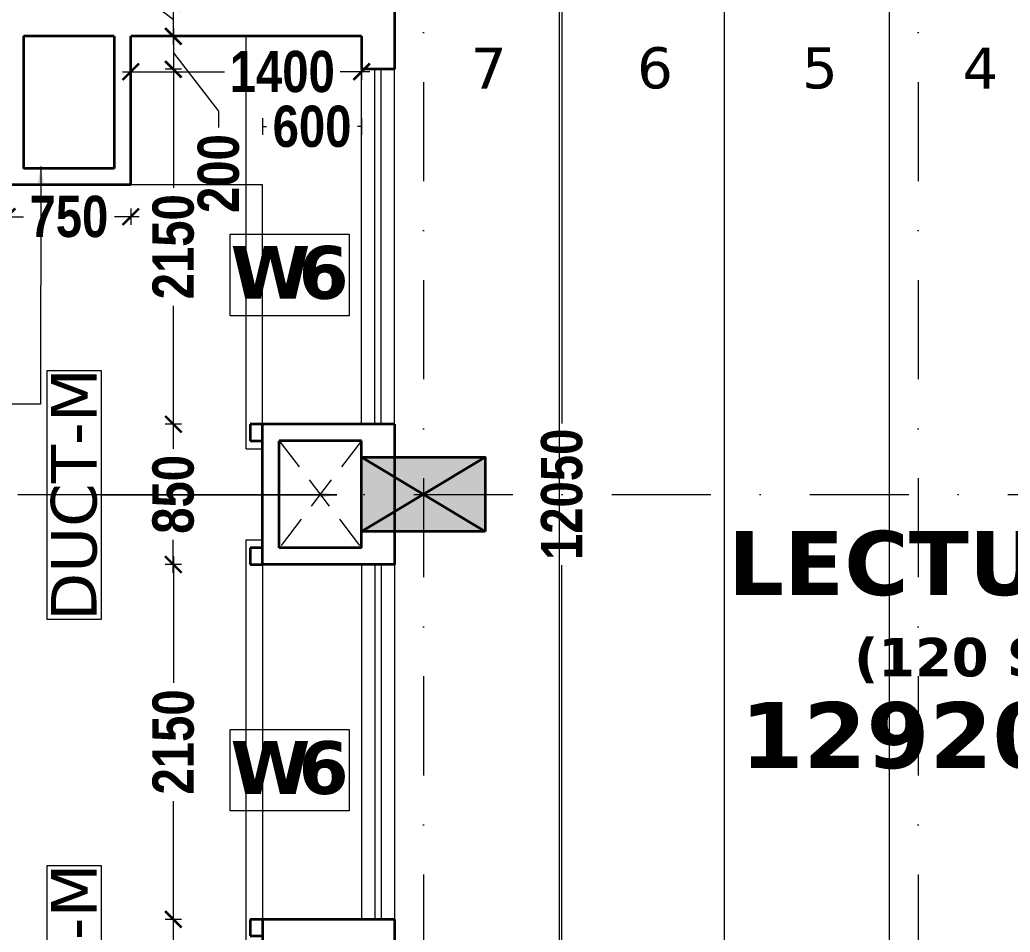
# Model space of a CAD drawing. Header units: millimetres. Extents: x -3092155 to 4513934, y -12317808 to 1850003.
# Drawn here: x -440961 to -434957, y -5711854 to -5706326 of the extents above; entities that cross this region are included whole.
import ezdxf

# ---------------------------------------------------------------- set-up
doc = ezdxf.new("R2010")
doc.units = ezdxf.units.MM
doc.header["$LTSCALE"] = 2
doc.header["$MEASUREMENT"] = 0
doc.header["$PDMODE"] = 34
doc.header["$PDSIZE"] = 500
doc.linetypes.add('DASHDOT', pattern=[1, 0.5, -0.25, 0, -0.25])
doc.linetypes.add('DASHED2', pattern=[0.375, 0.25, -0.125])
for name, color, linetype, lineweight, true_color in [('AEROW', 7, 'Continuous', 15, 0x0d0d0d), ('DOT', 7, 'DASHED2', 0, 0x89067c), ('duct text', 7, 'Continuous', 5, 0x30182a)]:
    doc.layers.add(name, color=color, linetype=linetype, lineweight=lineweight, true_color=true_color)
for name, color, linetype, lineweight in [('coloumn', 10, 'Continuous', 35), ('cornice', 12, 'Continuous', 25), ('D DIM', 250, 'Continuous', 9), ('DUCT', 37, 'Continuous', 35), ('glass', 5, 'Continuous', 15), ('GRID', 251, 'DASHDOT', 5), ('SILL', 74, 'Continuous', 9), ('Step', 251, 'Continuous', 9), ('TEXT', 7, 'Continuous', 13), ('W2', 162, 'Continuous', 5), ('W6', 162, 'Continuous', 5), ('WAll', 250, 'Continuous', 35)]:
    doc.layers.add(name, color=color, linetype=linetype, lineweight=lineweight)
doc.styles.add('door', font='arial.ttf', dxfattribs={"height": 70})
doc.styles.add('INNER DIM', font='ARIALNB.TTF', dxfattribs={"height": 250})
doc.styles.add('style2', font='verdana.ttf')
doc.dimstyles.new('DOOR', dxfattribs={"dimtxt": 100, "dimasz": 100, "dimexe": 25, "dimexo": 50, "dimgap": 25, "dimtad": 0, "dimtih": 1, "dimtoh": 1, "dimdec": 0, "dimzin": 3, "dimdsep": 46, "dimtxsty": 'door', "dimblk": 'OBLIQUE', "dimcen": 200, "dimclrd": 256, "dimclre": 256, "dimclrt": 256, "dimadec": 0, "dimazin": 0, "dimtfac": 1, "dimtdec": 0, "dimtofl": 0, "dimtmove": 2, "dimatfit": 3, "dimfxl": 300, "dimfxlon": 1, "dimfrac": 1, "dimtolj": 1, "dimtzin": 0, "dimlwd": -1, "dimlwe": -1, "dimarcsym": 0})
doc.dimstyles.new('external final', dxfattribs={"dimscale": 0, "dimtxt": 250, "dimasz": 100, "dimexe": 50, "dimexo": 50, "dimgap": 50, "dimtad": 0, "dimdec": 0, "dimzin": 0, "dimdsep": 46, "dimtxsty": 'INNER DIM', "dimblk": 'ARCHTICK', "dimcen": 100, "dimdle": 50, "dimclrd": 256, "dimclre": 256, "dimclrt": 256, "dimadec": 0, "dimazin": 0, "dimtfac": 1, "dimtdec": 0, "dimtix": 1, "dimtmove": 1, "dimatfit": 3, "dimfxl": 50, "dimfxlon": 1, "dimtolj": 1, "dimtzin": 0, "dimlwd": -1, "dimlwe": -1, "dimarcsym": 1})
doc.dimstyles.new('INNER DIM', dxfattribs={"dimscale": 0, "dimtxt": 250, "dimasz": 100, "dimexe": 50, "dimexo": 50, "dimgap": 50, "dimtad": 0, "dimdec": 0, "dimzin": 0, "dimdsep": 46, "dimtxsty": 'INNER DIM', "dimblk": 'ARCHTICK', "dimcen": 100, "dimdle": 50, "dimclrd": 256, "dimclre": 256, "dimclrt": 256, "dimadec": 0, "dimazin": 0, "dimtfac": 1, "dimtdec": 0, "dimtix": 1, "dimtmove": 2, "dimatfit": 3, "dimfxl": 50, "dimfxlon": 1, "dimtolj": 1, "dimtzin": 0, "dimlwd": -1, "dimlwe": -1, "dimarcsym": 1})

# ---------------------------------------------------------------- blocks, each defined once
blk = doc.blocks.new('*D145')
at = {"layer": 'D DIM', "ltscale": 100, "transparency": 16777216}
for p, q in [((-439489.3, -5706923), (-439489.3, -5707023)), ((-438889.3, -5706923), (-438889.3, -5707023)), ((-439489.3, -5706973), (-439465.2, -5706973)), ((-438889.3, -5706973), (-438913.4, -5706973))]:
    blk.add_line(p, q, dxfattribs=at)
at = {"layer": 'Defpoints', "color": 0, "lineweight": 50, "ltscale": 100, "transparency": 16777216}
for p in [(-439489.3, -5706626.2), (-438889.3, -5706626.2), (-438889.3, -5706973)]:
    blk.add_point(p, dxfattribs=at)
at = {"layer": 'D DIM', "ltscale": 100, "transparency": 16777216, "insert": (-439189.3, -5706973), "char_height": 250, "attachment_point": 5, "style": 'INNER DIM'}
blk.add_mtext('\\A1;600', dxfattribs=at)
blk = doc.blocks.new('_ArchTick')
at = {"color": 0, "linetype": 'ByBlock', "const_width": 0.15}
blk.add_lwpolyline([(-0.5, -0.5), (0.5, 0.5)], dxfattribs=at)
blk = doc.blocks.new('*D146')
at = {"layer": 'D DIM', "ltscale": 100, "transparency": 16777216}
for p, q in [((-440030, -5706576.2), (-440030, -5707343.3)), ((-439980, -5706626.2), (-440080, -5706626.2)), ((-440030, -5708826.2), (-440030, -5708059.2)), ((-439980, -5708776.2), (-440080, -5708776.2))]:
    blk.add_line(p, q, dxfattribs=at)
at = {"layer": 'Defpoints', "color": 0, "lineweight": 50, "ltscale": 100, "transparency": 16777216}
for p in [(-439488.5, -5706626.2), (-440030, -5708776.2), (-439488.5, -5708776.2)]:
    blk.add_point(p, dxfattribs=at)
at = {"layer": 'D DIM', "ltscale": 100, "transparency": 16777216, "xscale": 100, "yscale": 100, "zscale": 100}
for p, rotation in [((-440030, -5706626.2), 90), ((-440030, -5708776.2), 270)]:
    blk.add_blockref('_ArchTick', p, dxfattribs=dict(at, rotation=rotation))
at = {"layer": 'D DIM', "ltscale": 100, "transparency": 16777216, "insert": (-440030, -5707701.2), "char_height": 250, "attachment_point": 5, "rotation": 90, "style": 'INNER DIM'}
blk.add_mtext('\\A1;2150', dxfattribs=at)
blk = doc.blocks.new('*D147')
at = {"layer": 'D DIM', "ltscale": 100, "transparency": 16777216}
for p, q in [((-440030, -5709576.2), (-440030, -5710343.3)), ((-439980, -5709626.2), (-440080, -5709626.2)), ((-440030, -5711826.2), (-440030, -5711059.2)), ((-439980, -5711776.2), (-440080, -5711776.2))]:
    blk.add_line(p, q, dxfattribs=at)
at = {"layer": 'Defpoints', "color": 0, "lineweight": 50, "ltscale": 100, "transparency": 16777216}
for p in [(-439488.5, -5709626.2), (-440030, -5711776.2), (-439488.5, -5711776.2)]:
    blk.add_point(p, dxfattribs=at)
at = {"layer": 'D DIM', "ltscale": 100, "transparency": 16777216, "xscale": 100, "yscale": 100, "zscale": 100}
for p, rotation in [((-440030, -5709626.2), 90), ((-440030, -5711776.2), 270)]:
    blk.add_blockref('_ArchTick', p, dxfattribs=dict(at, rotation=rotation))
at = {"layer": 'D DIM', "ltscale": 100, "transparency": 16777216, "insert": (-440030, -5710701.2), "char_height": 250, "attachment_point": 5, "rotation": 90, "style": 'INNER DIM'}
blk.add_mtext('\\A1;2150', dxfattribs=at)
blk = doc.blocks.new('*D730')
at = {"layer": 'D DIM', "ltscale": 100, "transparency": 16777216}
for p, q in [((-438689.1, 360.6), (-438689.1, 460.6)), ((998.8, 360.6), (998.8, 460.6)), ((1048.8, 410.6), (-438739.1, 410.6))]:
    blk.add_line(p, q, dxfattribs=at)
at = {"layer": 'Defpoints', "color": 0, "lineweight": 50, "ltscale": 100, "transparency": 16777216}
for p in [(-438689.1, 410.6), (998.8, 0), (-438689.1, -5723126.2)]:
    blk.add_point(p, dxfattribs=at)
at = {"layer": 'D DIM', "ltscale": 100, "transparency": 16777216, "xscale": 100, "yscale": 100, "zscale": 100, "rotation": 180}
blk.add_blockref('_ArchTick', (-438689.1, 410.6), dxfattribs=at)
at = {"layer": 'D DIM', "ltscale": 100, "transparency": 16777216, "xscale": 100, "yscale": 100, "zscale": 100}
blk.add_blockref('_ArchTick', (998.8, 410.6), dxfattribs=at)
at = {"layer": 'D DIM', "ltscale": 100, "transparency": 16777216, "insert": (1326.5, 835.2), "char_height": 250, "attachment_point": 5, "style": 'INNER DIM'}
blk.add_mtext('\\A1;439688', dxfattribs=at)
blk = doc.blocks.new('*D753')
at = {"layer": 'D DIM', "ltscale": 100, "transparency": 16777216}
for p, q in [((-437674.8, -5703126.2), (-437674.8, -5708771.4)), ((-437724.8, -5703176.2), (-437624.8, -5703176.2)), ((-437674.8, -5715276.2), (-437674.8, -5709631.1)), ((-437724.8, -5715226.2), (-437624.8, -5715226.2))]:
    blk.add_line(p, q, dxfattribs=at)
at = {"layer": 'Defpoints', "color": 0, "lineweight": 50, "ltscale": 100, "transparency": 16777216}
for p in [(-437963.8, -5703176.2), (-438139.3, -5715226.2), (-437674.8, -5715226.2)]:
    blk.add_point(p, dxfattribs=at)
at = {"layer": 'D DIM', "ltscale": 100, "transparency": 16777216, "xscale": 100, "yscale": 100, "zscale": 100}
for p, rotation in [((-437674.8, -5703176.2), 90), ((-437674.8, -5715226.2), 270)]:
    blk.add_blockref('_ArchTick', p, dxfattribs=dict(at, rotation=rotation))
at = {"layer": 'D DIM', "ltscale": 100, "transparency": 16777216, "insert": (-437674.8, -5709201.2), "char_height": 250, "attachment_point": 5, "rotation": 90, "style": 'INNER DIM'}
blk.add_mtext('\\A1;12050', dxfattribs=at)
blk = doc.blocks.new('*D846')
at = {"layer": 'D DIM', "ltscale": 100, "transparency": 16777216}
for p, q in [((-440030.4, -5708726.2), (-440030.4, -5708925.2)), ((-439980.4, -5708776.2), (-440080.4, -5708776.2)), ((-440030.4, -5709676.2), (-440030.4, -5709477.3)), ((-439980.4, -5709626.2), (-440080.4, -5709626.2))]:
    blk.add_line(p, q, dxfattribs=at)
at = {"layer": 'Defpoints', "color": 0, "lineweight": 50, "ltscale": 100, "transparency": 16777216}
for p in [(-439489.7, -5708776.2), (-440030.4, -5709626.2), (-439489.7, -5709626.2)]:
    blk.add_point(p, dxfattribs=at)
at = {"layer": 'D DIM', "ltscale": 100, "transparency": 16777216, "xscale": 100, "yscale": 100, "zscale": 100}
for p, rotation in [((-440030.4, -5708776.2), 90), ((-440030.4, -5709626.2), 270)]:
    blk.add_blockref('_ArchTick', p, dxfattribs=dict(at, rotation=rotation))
at = {"layer": 'D DIM', "ltscale": 100, "transparency": 16777216, "insert": (-440030.4, -5709201.2), "char_height": 250, "attachment_point": 5, "rotation": 90, "style": 'INNER DIM'}
blk.add_mtext('\\A1;850', dxfattribs=at)
blk = doc.blocks.new('*D847')
at = {"layer": 'D DIM', "ltscale": 100, "transparency": 16777216}
for p, q in [((-440030.4, -5711726.2), (-440030.4, -5711925.2)), ((-439980.4, -5711776.2), (-440080.4, -5711776.2)), ((-440030.4, -5712676.2), (-440030.4, -5712477.3)), ((-439980.4, -5712626.2), (-440080.4, -5712626.2))]:
    blk.add_line(p, q, dxfattribs=at)
at = {"layer": 'Defpoints', "color": 0, "lineweight": 50, "ltscale": 100, "transparency": 16777216}
for p in [(-439489.7, -5711776.2), (-440030.4, -5712626.2), (-439489.7, -5712626.2)]:
    blk.add_point(p, dxfattribs=at)
at = {"layer": 'D DIM', "ltscale": 100, "transparency": 16777216, "xscale": 100, "yscale": 100, "zscale": 100}
for p, rotation in [((-440030.4, -5711776.2), 90), ((-440030.4, -5712626.2), 270)]:
    blk.add_blockref('_ArchTick', p, dxfattribs=dict(at, rotation=rotation))
at = {"layer": 'D DIM', "ltscale": 100, "transparency": 16777216, "insert": (-440030.4, -5712201.2), "char_height": 250, "attachment_point": 5, "rotation": 90, "style": 'INNER DIM'}
blk.add_mtext('\\A1;850', dxfattribs=at)
blk = doc.blocks.new('*D572')
at = {"layer": 'D DIM', "ltscale": 100, "transparency": 16777216}
for p, q in [((-440030, -5706376.2), (-440030, -5706676.2)), ((-439980, -5706426.2), (-440080, -5706426.2)), ((-440030, -5706526.2), (-439755.9, -5706879.5)), ((-439980, -5706626.2), (-440080, -5706626.2)), ((-439755.9, -5706879.5), (-439755.9, -5706979.5))]:
    blk.add_line(p, q, dxfattribs=at)
at = {"layer": 'Defpoints', "color": 0, "lineweight": 50, "ltscale": 100, "transparency": 16777216}
for p in [(-439676.5, -5706426.2), (-440030, -5706626.2), (-439676.5, -5706626.2)]:
    blk.add_point(p, dxfattribs=at)
at = {"layer": 'D DIM', "ltscale": 100, "transparency": 16777216, "xscale": 100, "yscale": 100, "zscale": 100}
for p, rotation in [((-440030, -5706426.2), 90), ((-440030, -5706626.2), 270)]:
    blk.add_blockref('_ArchTick', p, dxfattribs=dict(at, rotation=rotation))
at = {"layer": 'D DIM', "ltscale": 100, "transparency": 16777216, "insert": (-439755.9, -5707257.9), "char_height": 250, "attachment_point": 5, "rotation": 90, "style": 'INNER DIM'}
blk.add_mtext('\\A1;200', dxfattribs=at)
blk = doc.blocks.new('*D573')
at = {"layer": 'D DIM', "ltscale": 100, "transparency": 16777216}
for p, q in [((-440503.9, -5705961.5), (-440503.9, -5705861.5)), ((-440030, -5706326.2), (-440503.9, -5705961.5)), ((-439980, -5706226.2), (-440080, -5706226.2)), ((-440030, -5706476.2), (-440030, -5706176.2)), ((-439980, -5706426.2), (-440080, -5706426.2))]:
    blk.add_line(p, q, dxfattribs=at)
at = {"layer": 'Defpoints', "color": 0, "lineweight": 50, "ltscale": 100, "transparency": 16777216}
for p in [(-440030, -5706226.2), (-439489.5, -5706226.2), (-439489.5, -5706426.2)]:
    blk.add_point(p, dxfattribs=at)
at = {"layer": 'D DIM', "ltscale": 100, "transparency": 16777216, "xscale": 100, "yscale": 100, "zscale": 100}
for p, rotation in [((-440030, -5706226.2), 90), ((-440030, -5706426.2), 270)]:
    blk.add_blockref('_ArchTick', p, dxfattribs=dict(at, rotation=rotation))
at = {"layer": 'D DIM', "ltscale": 100, "transparency": 16777216, "insert": (-440503.9, -5705583.2), "char_height": 250, "attachment_point": 5, "rotation": 90, "style": 'INNER DIM'}
blk.add_mtext('\\A1;200', dxfattribs=at)
blk = doc.blocks.new('*D574')
at = {"layer": 'D DIM', "ltscale": 100, "transparency": 16777216}
for p, q in [((-440338.4, -5706641), (-439720, -5706641)), ((-440288.4, -5706641), (-440288.4, -5706691)), ((-438838.9, -5706641), (-439019.6, -5706641)), ((-438888.9, -5706641), (-438888.9, -5706691))]:
    blk.add_line(p, q, dxfattribs=at)
at = {"layer": 'Defpoints', "color": 0, "lineweight": 50, "ltscale": 100, "transparency": 16777216}
for p in [(-440288.4, -5706626.2), (-440288.4, -5706641), (-438888.9, -5706626.2)]:
    blk.add_point(p, dxfattribs=at)
at = {"layer": 'D DIM', "ltscale": 100, "transparency": 16777216, "xscale": 100, "yscale": 100, "zscale": 100, "rotation": 180}
blk.add_blockref('_ArchTick', (-440288.4, -5706641), dxfattribs=at)
at = {"layer": 'D DIM', "ltscale": 100, "transparency": 16777216, "xscale": 100, "yscale": 100, "zscale": 100}
blk.add_blockref('_ArchTick', (-438888.9, -5706641), dxfattribs=at)
at = {"layer": 'D DIM', "ltscale": 100, "transparency": 16777216, "insert": (-439369.8, -5706641), "char_height": 250, "attachment_point": 5, "style": 'INNER DIM'}
blk.add_mtext('\\A1;1400', dxfattribs=at)
blk = doc.blocks.new('*D575')
at = {"layer": 'D DIM', "ltscale": 100, "transparency": 16777216}
for p, q in [((-441038.4, -5707469), (-441038.4, -5707569)), ((-440288.4, -5707469), (-440288.4, -5707569)), ((-441088.4, -5707519), (-440939.3, -5707519)), ((-440238.4, -5707519), (-440387.5, -5707519))]:
    blk.add_line(p, q, dxfattribs=at)
at = {"layer": 'Defpoints', "color": 0, "lineweight": 50, "ltscale": 100, "transparency": 16777216}
for p in [(-441038.4, -5707026.2), (-440288.4, -5707026.2), (-441038.4, -5707519)]:
    blk.add_point(p, dxfattribs=at)
at = {"layer": 'D DIM', "ltscale": 100, "transparency": 16777216, "xscale": 100, "yscale": 100, "zscale": 100, "rotation": 180}
blk.add_blockref('_ArchTick', (-441038.4, -5707519), dxfattribs=at)
at = {"layer": 'D DIM', "ltscale": 100, "transparency": 16777216, "xscale": 100, "yscale": 100, "zscale": 100}
blk.add_blockref('_ArchTick', (-440288.4, -5707519), dxfattribs=at)
at = {"layer": 'D DIM', "ltscale": 100, "transparency": 16777216, "insert": (-440663.4, -5707519), "char_height": 250, "attachment_point": 5, "style": 'INNER DIM'}
blk.add_mtext('\\A1;750', dxfattribs=at)
blk = doc.blocks.new('F.F')
at = {"layer": 'coloumn', "ltscale": 100}
blk.add_hatch(color=256, dxfattribs=at).paths.add_polyline_path([(-210760.3, -5862756.2), (-210760.3, -5862306.2), (-211510.3, -5862306.2), (-211510.3, -5862756.2)])
for p, q in [((-211510.3, -5862756.2), (-211510.3, -5862306.2)), ((-211510.3, -5862306.2), (-210760.3, -5862306.2)), ((-210760.3, -5862306.2), (-210760.3, -5862756.2)), ((-210760.3, -5862756.2), (-211510.3, -5862756.2))]:
    blk.add_line(p, q, dxfattribs=at)
blk.add_lwpolyline([(-210760.3, -5862756.2), (-211510.3, -5862306.2), (-210760.3, -5862306.2), (-211510.3, -5862756.2)], dxfattribs=at)
blk = doc.blocks.new('GHYJHJH')
at = {"layer": 'Step', "ltscale": 100}
for p, q in [((-245804.3, -5681017.1), (-245804.3, -5668967.1)), ((-246804.3, -5681017.1), (-246804.3, -5669967.9))]:
    blk.add_line(p, q, dxfattribs=at)
at = {"layer": 'Step', "ltscale": 15000}
blk.add_line((-247804.3, -5680992.1), (-247804.3, -5669967.9), dxfattribs=at)
blk = doc.blocks.new('ty')
at = {"layer": 'DUCT', "ltscale": 100}
for p, q in [((-393359.3, -5862856.2), (-393284.3, -5862856.2)), ((-393284.3, -5862856.2), (-393284.3, -5862956.2)), ((-393284.3, -5862956.2), (-393359.3, -5862956.2)), ((-393359.3, -5865106.2), (-393284.3, -5865106.2)), ((-393284.3, -5865106.2), (-393284.3, -5865206.2)), ((-393284.3, -5865206.2), (-393359.3, -5865206.2))]:
    blk.add_line(p, q, dxfattribs=at)
at = {"layer": 'SILL', "ltscale": 100}
for p, q in [((-393259.3, -5862806.6), (-393359.3, -5862806.6)), ((-393259.3, -5865256.2), (-393259.3, -5862806.6)), ((-393259.3, -5865256.2), (-393359.3, -5865256.2))]:
    blk.add_line(p, q, dxfattribs=at)
blk = doc.blocks.new('_Oblique')
at = {"color": 0, "linetype": 'ByBlock', "lineweight": -2}
blk.add_line((-0.5, -0.5), (0.5, 0.5), dxfattribs=at)
blk = doc.blocks.new('6yuj6kit')
at = {"layer": 'duct text', "ltscale": 0.1}
for points in [[(-152123.4, -5638545.8), (-152123.4, -5637037.4), (-151794.3, -5637037.4), (-151794.3, -5638545.8)], [(-152123.4, -5641545.8), (-152123.4, -5640037.4), (-151794.3, -5640037.4), (-151794.3, -5641545.8)]]:
    blk.add_lwpolyline(points, close=True, dxfattribs=at)
at = {"layer": 'duct text', "ltscale": 0.1, "char_height": 276.639, "width": 1547.237, "attachment_point": 5, "rotation": 90, "style": 'style2'}
for insert in [(-151958.7, -5637790.2), (-151958.7, -5640790.2)]:
    blk.add_mtext('\\pxt11;DUCT-M', dxfattribs=dict(at, insert=insert))
at = {"layer": 'duct text', "ltscale": 0.1}
blk.add_leader([(-150366.8, -5637791.6), (-151794.3, -5637791.6), (-150366.8, -5637791.6)], dimstyle='DOOR', dxfattribs=at)
blk = doc.blocks.new('5HYHH')
at = {"layer": 'AEROW', "lineweight": 30, "ltscale": 100}
blk.add_leader([(-247812.3, -5700958.3), (-247813.9, -5702398.3), (-248749.6, -5702397.3)], dimstyle='external final', override={"dimscale": 1, "dimfxl": 50}, dxfattribs=at)

msp = doc.modelspace()

# ---------------------------------------------------------------- linework, layer by layer
at = {"layer": 'DOT', "ltscale": 400}
for p, q in [((-439389.7, -5708876.2), (-438889.7, -5709526.2)), ((-438889.7, -5708876.2), (-439389.7, -5709526.2))]:
    msp.add_line(p, q, dxfattribs=at)
at = {"layer": 'DUCT', "ltscale": 100}
for p, q in [((-440388.8, -5706426.2), (-440938.8, -5706426.2)), ((-440388.8, -5706426.2), (-440938.8, -5706426.2)), ((-440938.8, -5706426.2), (-440938.8, -5707226.2)), ((-440388.8, -5706426.2), (-440388.8, -5707226.2)), ((-438889.3, -5706426.2), (-440288.8, -5706426.2)), ((-440288.8, -5707326.2), (-440288.8, -5706426.2)), ((-438889.3, -5706426.2), (-438889.3, -5706626.2)), ((-438689.7, -5706626.2), (-438889.7, -5706626.2)), ((-440388.8, -5707226.2), (-440938.8, -5707226.2)), ((-440288.8, -5707326.2), (-441038.8, -5707326.2)), ((-439489.3, -5708776.2), (-439564.3, -5708776.2)), ((-439564.3, -5708776.2), (-439564.3, -5708876.2)), ((-439489.7, -5709626.2), (-439489.7, -5708776.2)), ((-438889.7, -5708776.2), (-439489.7, -5708776.2)), ((-438689.7, -5708776.2), (-438889.7, -5708776.2)), ((-438689.7, -5708776.2), (-438689.7, -5709626.2)), ((-439564.3, -5708876.2), (-439489.3, -5708876.2)), ((-439389.7, -5709526.2), (-439389.7, -5708876.2)), ((-438889.7, -5708876.2), (-439389.7, -5708876.2)), ((-438889.7, -5709526.2), (-438889.7, -5708876.2)), ((-438889.7, -5709526.2), (-439389.7, -5709526.2)), ((-438689.7, -5709626.2), (-439489.7, -5709626.2)), ((-438689.7, -5709626.2), (-438889.7, -5709626.2)), ((-439489.7, -5711776.2), (-439489.7, -5712626.2)), ((-438689.7, -5711776.2), (-439489.7, -5711776.2)), ((-438689.7, -5711776.2), (-438889.7, -5711776.2)), ((-438689.7, -5711776.2), (-438689.7, -5712626.2))]:
    msp.add_line(p, q, dxfattribs=at)
at = {"layer": 'glass', "ltscale": 100}
for p, q in [((-438809.7, -5708776.2), (-438809.7, -5706626.2)), ((-438769.7, -5708776.2), (-438769.7, -5706626.2)), ((-438809.7, -5709626.2), (-438809.7, -5711776.2)), ((-438769.7, -5709626.2), (-438769.7, -5711776.2))]:
    msp.add_line(p, q, dxfattribs=at)
at = {"layer": 'GRID', "color": 5, "ltscale": 600}
for p, q in [((-438514.7, -5657499.4), (-438514.7, -5742293.2)), ((-435514.7, -5657499.4), (-435514.7, -5742293.2))]:
    msp.add_line(p, q, dxfattribs=at)
at = {"layer": 'GRID', "color": 6, "ltscale": 600}
msp.add_line((-460174.6, -5709201.2), (-367335.1, -5709201.2), dxfattribs=at)
at = {"layer": 'SILL', "ltscale": 100}
for p, q in [((-439589.3, -5708926.2), (-439589.3, -5706426.2)), ((-438889.7, -5708776.2), (-438889.7, -5706626.2)), ((-438689.7, -5708776.2), (-438689.7, -5706626.2)), ((-439489.4, -5707326.2), (-445639.3, -5707326.2)), ((-439489.4, -5708776.2), (-439489.4, -5707326.2)), ((-439589.3, -5708926.2), (-439489.3, -5708926.2)), ((-438689.7, -5709426.2), (-438689.7, -5711776.2)), ((-439489.7, -5709626.2), (-439489.7, -5711776.2)), ((-438889.7, -5709626.2), (-438889.7, -5711776.2)), ((-438889.7, -5709626.2), (-438889.7, -5711776.2)), ((-438689.7, -5709726.2), (-438689.7, -5711876.2))]:
    msp.add_line(p, q, dxfattribs=at)
at = {"layer": 'W2', "lineweight": 15, "ltscale": 0.1}
for p, q in [((-439684.9, -5707625.5), (-438964.3, -5707625.5)), ((-439684.9, -5708119.6), (-439684.9, -5707625.5)), ((-438964.3, -5707625.5), (-438964.3, -5708119.6)), ((-438964.3, -5708119.6), (-439684.9, -5708119.6)), ((-439684.9, -5710625.5), (-438964.3, -5710625.5)), ((-439684.9, -5711119.6), (-439684.9, -5710625.5)), ((-438964.3, -5710625.5), (-438964.3, -5711119.6)), ((-438964.3, -5711119.6), (-439684.9, -5711119.6))]:
    msp.add_line(p, q, dxfattribs=at)
at = {"layer": 'WAll', "ltscale": 100}
msp.add_line((-438689.7, -5703176.2), (-438689.7, -5706626.2), dxfattribs=at)

# ---------------------------------------------------------------- block references
at = {"layer": 'coloumn'}
msp.add_blockref('F.F', (-227379.8, 153330), dxfattribs=at)
at = {"layer": 'cornice', "color": 3, "lineweight": 50}
for name, p in [('6yuj6kit', (-288672.7, -71412.7)), ('5HYHH', (-193021.7, -6257.5))]:
    msp.add_blockref(name, p, dxfattribs=at)
at = {"layer": 'cornice', "color": 3, "lineweight": 50, "xscale": -1}
msp.add_blockref('ty', (-832848.7, 153330), dxfattribs=at)
at = {"layer": 'D DIM'}
msp.add_blockref('GHYJHJH', (-189885.4, -34209.1), dxfattribs=at)

# ---------------------------------------------------------------- texts
at = {"layer": 'TEXT', "ltscale": 0.1, "attachment_point": 5, "style": 'style2'}
for s, insert, char_height in [('7', (-438118.3, -5706619.3), 249.2), ('6', (-437110.4, -5706619.3), 249.2), ('5', (-436110.7, -5706619.3), 249.2), ('4', (-435137.9, -5706619.3), 249.2), ('\\pxt11;{\\fVerdana|b1|i0|c0|p34;\\H1.1111x;LECTURE HALL\\H0.9x; \\P\\H0.66667x;(120 STUDENT )\\P\\H1.7144x;12920X12050}', (-434471.6, -5710144.9), 350)]:
    msp.add_mtext(s, dxfattribs=dict(at, insert=insert, char_height=char_height))
at = {"layer": 'W6', "ltscale": 100, "char_height": 320, "width": 715.003, "attachment_point": 1, "style": 'style2'}
for insert in [(-439683.7, -5707696.1), (-439683.7, -5710696.1)]:
    msp.add_mtext('{\\fVerdana|b1|i0|c0|p34;\\T0.8;W6}', dxfattribs=dict(at, insert=insert))

# ---------------------------------------------------------------- dimensions: what is measured, and where the dimension line sits
at = {"layer": 'D DIM', "ltscale": 100}
dim = msp.add_linear_dim(base=(-438689.1, 410.6), p1=(998.8, 0), p2=(-438689.1, -5723126.2), dimstyle='INNER DIM', override={"dimscale": 1}, dxfattribs=at)
dim.commit()
dim.dimension.update_dxf_attribs({"geometry": '*D730', "text_midpoint": (1326.5, 835.2), "dimtype": 160})
for base, p1, p2, angle, dimstyle, picture, middle in [((-437674.8, -5715226.2), (-437963.8, -5703176.2), (-438139.3, -5715226.2), 90, 'INNER DIM', '*D753', (-437674.8, -5709201.2)), ((-440030, -5708776.2), (-439488.5, -5706626.2), (-439488.5, -5708776.2), 90, 'INNER DIM', '*D146', (-440030, -5707701.2)), ((-438889.3, -5706973), (-439489.3, -5706626.2), (-438889.3, -5706626.2), 180, 'INNER DIM', '*D145', (-439189.3, -5706973)), ((-441038.4, -5707519), (-440288.4, -5707026.2), (-441038.4, -5707026.2), 180, 'external final', '*D575', (-440663.4, -5707519)), ((-440030.4, -5709626.2), (-439489.7, -5708776.2), (-439489.7, -5709626.2), 90, 'INNER DIM', '*D846', (-440030.4, -5709201.2)), ((-440030, -5711776.2), (-439488.5, -5709626.2), (-439488.5, -5711776.2), 90, 'INNER DIM', '*D147', (-440030, -5710701.2)), ((-440030.4, -5712626.2), (-439489.7, -5711776.2), (-439489.7, -5712626.2), 90, 'INNER DIM', '*D847', (-440030.4, -5712201.2))]:
    dim = msp.add_linear_dim(base=base, p1=p1, p2=p2, angle=angle, dimstyle=dimstyle, override={"dimscale": 1}, dxfattribs=at)
    dim.commit()
    dim.dimension.update_dxf_attribs({"geometry": picture, "text_midpoint": middle})
for base, p1, p2, angle, override, picture, middle in [((-440030, -5706226.2), (-439489.5, -5706426.2), (-439489.5, -5706226.2), 90, {"dimscale": 1, "dimtmove": 1}, '*D573', (-440503.9, -5705811.5)), ((-440030, -5706626.2), (-439676.5, -5706426.2), (-439676.5, -5706626.2), 90, {"dimscale": 1, "dimtmove": 1}, '*D572', (-439755.9, -5707029.5)), ((-440288.3948, -5706641.0341), (-438888.8818, -5706626.2327), (-440288.3948, -5706626.2327), 180, {"dimscale": 1}, '*D574', (-439369.7935, -5706641.0341))]:
    dim = msp.add_linear_dim(base=base, p1=p1, p2=p2, angle=angle, dimstyle='external final', override=override, dxfattribs=at)
    dim.commit()
    dim.dimension.update_dxf_attribs({"geometry": picture, "text_midpoint": middle, "dimtype": 160})

doc.saveas('drawing.dxf')
